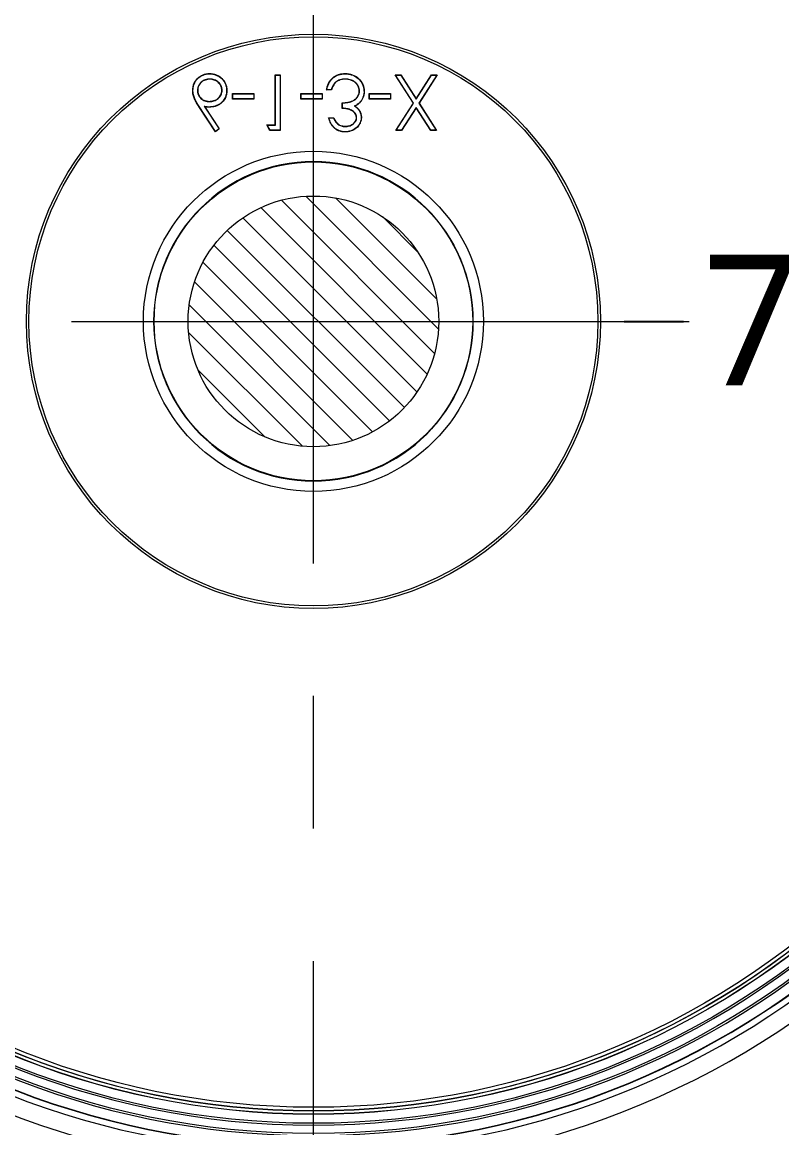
# Model space of a CAD drawing. Header units: millimetres. Extents: x 2234 to 3061, y 2092 to 2676.
# Drawn here: x 2524.7 to 2561.1, y 2276.9 to 2329.8 of the extents above; entities that cross this region are included whole.
import ezdxf

# ---------------------------------------------------------------- set-up
doc = ezdxf.new("R2010")
doc.units = ezdxf.units.MM
doc.linetypes.add('CENTER', pattern=[50.8, 31.75, -6.35, 6.35, -6.35])
for name, color, linetype, true_color in [('1', 7, 'Continuous', 0xffffff), ('20', 7, 'Continuous', 0xffffff), ('21', 7, 'Continuous', 0xffffff)]:
    doc.layers.add(name, color=color, linetype=linetype, true_color=true_color)
doc.layers.add('dim', color=82, linetype='Continuous', lineweight=9)
doc.layers.add('insert', color=85, linetype='Continuous', lineweight=20)
doc.styles.add('Capful-A', font='')
doc.styles.get('Capful-A').set_extended_font_data('Microsoft YaHei')
doc.dimstyles.new('Capful-A-2.5', dxfattribs={"dimscale": 2.5, "dimtxt": 2.5, "dimasz": 2.5, "dimexe": 1.5, "dimexo": 1, "dimgap": 1.5, "dimtad": 0, "dimdsep": 46, "dimtxsty": 'Capful-A', "dimcen": 0, "dimclrt": 2, "dimazin": 2, "dimtfac": 1, "dimtmove": 0, "dimatfit": 3, "dimfxl": 0, "dimtolj": 1, "dimtzin": 0, "dimarcsym": 0})

# ---------------------------------------------------------------- blocks, each defined once
blk = doc.blocks.new('insert_cir_12')
at = {"layer": 'insert'}
h = blk.add_hatch(dxfattribs=at)
h.set_pattern_fill('_ANSI31', color=123, scale=0.3, angle=90)
h.set_pattern_definition([(135, (-98, 77.5), (-0.673519, -0.673519), [])])
h.paths.add_polyline_path([(-6, 0, 1), (6, 0, 1)])
at = {"layer": 'insert', "color": 1, "linetype": 'CENTER', "ltscale": 0.24}
for p, q in [((0, -6.6), (0, 6.6)), ((-6.6, 0), (6.6, 0))]:
    blk.add_line(p, q, dxfattribs=at)
at = {"layer": 'insert'}
blk.add_circle((0, 0), 6, dxfattribs=at)
blk = doc.blocks.new('*D41')
at = {"layer": 'Defpoints', "color": 0, "transparency": 16777216}
for p in [(2636.695, 2393.007), (2552.32, 2315.507), (2556.411, 2315.507)]:
    blk.add_point(p, dxfattribs=at)
at = {"layer": 'dim', "color": 0, "lineweight": -2, "transparency": 16777216}
blk.add_line((2553.57, 2315.507), (2556.411, 2315.507), dxfattribs=at)
at = {"layer": 'dim', "color": 2, "transparency": 16777216, "insert": (2565.403, 2315.507), "char_height": 6.25, "attachment_point": 5, "style": 'Capful-A', "bg_fill": 3, "box_fill_scale": 1.1, "bg_fill_color": 256, "bg_fill_true_color": 13158600, "bg_fill_transparency": 0}
blk.add_mtext('\\A1;77.5', dxfattribs=at)
blk = doc.blocks.new('*D42')
at = {"layer": 'Defpoints', "color": 0, "transparency": 16777216}
for p in [(2636.695, 2393.007), (2538.695, 2333.249), (2538.695, 2329.132)]:
    blk.add_point(p, dxfattribs=at)
at = {"layer": 'dim', "color": 0, "lineweight": -2, "transparency": 16777216}
blk.add_line((2538.695, 2330.382), (2538.695, 2333.249), dxfattribs=at)
at = {"layer": 'dim', "color": 2, "transparency": 16777216, "insert": (2538.695, 2338.944), "char_height": 6.25, "attachment_point": 5, "rotation": 90, "style": 'Capful-A', "bg_fill": 3, "box_fill_scale": 1.1, "bg_fill_color": 256, "bg_fill_true_color": 13158600, "bg_fill_transparency": 0}
blk.add_mtext('\\A1;98', dxfattribs=at)

msp = doc.modelspace()

# ---------------------------------------------------------------- linework, layer by layer
at = {"layer": '1', "color": 1, "linetype": 'CENTER', "lineweight": 18}
for p, q in [((2538.695, 2253.124), (2538.695, 2377.891)), ((2476.312, 2315.507), (2601.079, 2315.507))]:
    msp.add_line(p, q, dxfattribs=at)
at = {"layer": '1', "color": 2, "linetype": 'Continuous', "lineweight": 18}
msp.add_circle((2538.695, 2315.507), 6, dxfattribs=at)
at = {"layer": '20', "color": 7, "linetype": 'Continuous', "lineweight": 18}
for start, end in [(10.77582, 103.29126), (206.70874, 299.22418)]:
    msp.add_arc((2538.695, 2315.507), 65, start, end, dxfattribs=at)
at = {"layer": '21', "color": 7, "linetype": 'Continuous', "lineweight": 18}
for p, q in [((2533.717, 2327.368), (2533.717, 2327.358)), ((2533.73, 2327.096), (2533.73, 2327.106)), ((2536.867, 2327.3), (2536.877, 2327.29)), ((2536.867, 2324.914), (2536.867, 2327.3)), ((2536.867, 2327.3), (2537.105, 2327.3)), ((2536.877, 2327.29), (2537.095, 2327.29)), ((2536.877, 2324.903), (2536.877, 2327.29)), ((2537.105, 2327.3), (2537.095, 2327.29)), ((2537.095, 2327.29), (2537.095, 2324.652)), ((2537.105, 2327.3), (2537.105, 2324.641)), ((2539.768, 2326.952), (2539.761, 2326.96)), ((2540.208, 2327.368), (2540.208, 2327.358)), ((2540.212, 2327.096), (2540.212, 2327.106)), ((2542.611, 2327.3), (2542.63, 2327.29)), ((2543.479, 2325.944), (2542.611, 2327.3)), ((2542.611, 2327.3), (2542.886, 2327.3)), ((2542.63, 2327.29), (2542.88, 2327.29)), ((2543.492, 2325.944), (2542.63, 2327.29)), ((2542.886, 2327.3), (2542.88, 2327.29)), ((2542.88, 2327.29), (2543.617, 2326.14)), ((2542.886, 2327.3), (2543.617, 2326.159)), ((2543.617, 2326.159), (2544.347, 2327.3)), ((2543.617, 2326.14), (2544.353, 2327.29)), ((2544.603, 2327.29), (2543.742, 2325.944)), ((2544.622, 2327.3), (2543.754, 2325.944)), ((2544.347, 2327.3), (2544.353, 2327.29)), ((2544.347, 2327.3), (2544.622, 2327.3)), ((2544.353, 2327.29), (2544.603, 2327.29)), ((2544.622, 2327.3), (2544.603, 2327.29)), ((2532.912, 2326.559), (2532.923, 2326.559)), ((2533.151, 2326.568), (2533.14, 2326.568)), ((2534.31, 2326.568), (2534.32, 2326.568)), ((2534.548, 2326.554), (2534.538, 2326.554)), ((2534.821, 2326.414), (2534.832, 2326.403)), ((2534.821, 2326.414), (2535.844, 2326.414)), ((2534.821, 2326.141), (2534.821, 2326.414)), ((2534.832, 2326.403), (2535.833, 2326.403)), ((2534.832, 2326.152), (2534.832, 2326.403)), ((2535.844, 2326.414), (2535.833, 2326.403)), ((2535.833, 2326.403), (2535.833, 2326.152)), ((2535.844, 2326.414), (2535.844, 2326.141)), ((2538.094, 2326.414), (2538.104, 2326.403)), ((2538.094, 2326.414), (2539.117, 2326.414)), ((2538.094, 2326.141), (2538.094, 2326.414)), ((2538.104, 2326.403), (2539.106, 2326.403)), ((2538.104, 2326.152), (2538.104, 2326.403)), ((2539.117, 2326.414), (2539.106, 2326.403)), ((2539.106, 2326.403), (2539.106, 2326.152)), ((2539.117, 2326.414), (2539.117, 2326.141)), ((2539.321, 2326.584), (2539.334, 2326.595)), ((2539.56, 2326.584), (2539.321, 2326.584)), ((2539.552, 2326.595), (2539.334, 2326.595)), ((2539.56, 2326.584), (2539.552, 2326.595)), ((2540.889, 2326.533), (2540.9, 2326.533)), ((2541.367, 2326.414), (2541.377, 2326.403)), ((2541.367, 2326.414), (2542.389, 2326.414)), ((2541.367, 2326.141), (2541.367, 2326.414)), ((2541.377, 2326.152), (2541.377, 2326.403)), ((2541.377, 2326.403), (2542.379, 2326.403)), ((2542.389, 2326.414), (2542.379, 2326.403)), ((2542.379, 2326.403), (2542.379, 2326.152)), ((2542.389, 2326.414), (2542.389, 2326.141)), ((2533.209, 2325.786), (2533.218, 2325.792)), ((2534.006, 2324.588), (2533.218, 2325.792)), ((2533.462, 2325.806), (2534.173, 2324.719)), ((2533.484, 2325.791), (2534.187, 2324.717)), ((2533.709, 2326.039), (2533.709, 2326.028)), ((2534.821, 2326.141), (2534.832, 2326.152)), ((2535.844, 2326.141), (2534.821, 2326.141)), ((2535.833, 2326.152), (2534.832, 2326.152)), ((2535.844, 2326.141), (2535.833, 2326.152)), ((2538.094, 2326.141), (2538.104, 2326.152)), ((2539.117, 2326.141), (2538.094, 2326.141)), ((2539.106, 2326.152), (2538.104, 2326.152)), ((2539.117, 2326.141), (2539.106, 2326.152)), ((2540.071, 2325.971), (2540.082, 2325.961)), ((2540.071, 2325.698), (2540.071, 2325.971)), ((2540.082, 2325.708), (2540.082, 2325.961)), ((2540.681, 2325.811), (2540.66, 2325.812)), ((2541.367, 2326.141), (2541.377, 2326.152)), ((2542.389, 2326.141), (2541.367, 2326.141)), ((2542.379, 2326.152), (2541.377, 2326.152)), ((2542.389, 2326.141), (2542.379, 2326.152)), ((2542.645, 2324.641), (2543.479, 2325.944)), ((2542.664, 2324.652), (2543.492, 2325.944)), ((2543.479, 2325.944), (2543.492, 2325.944)), ((2543.617, 2326.159), (2543.617, 2326.14)), ((2543.742, 2325.944), (2544.569, 2324.652)), ((2543.754, 2325.944), (2543.742, 2325.944)), ((2543.754, 2325.944), (2544.588, 2324.641)), ((2534.003, 2324.573), (2533.209, 2325.786)), ((2540.071, 2325.698), (2540.082, 2325.708)), ((2540.753, 2325.263), (2540.763, 2325.263)), ((2540.992, 2325.264), (2540.981, 2325.264)), ((2543.617, 2325.748), (2542.915, 2324.652)), ((2543.617, 2325.729), (2542.92, 2324.641)), ((2544.318, 2324.652), (2543.617, 2325.748)), ((2543.617, 2325.729), (2543.617, 2325.748)), ((2544.313, 2324.641), (2543.617, 2325.729)), ((2536.458, 2324.914), (2536.476, 2324.903)), ((2536.458, 2324.914), (2536.867, 2324.914)), ((2536.614, 2324.641), (2536.458, 2324.914)), ((2536.476, 2324.903), (2536.877, 2324.903)), ((2536.62, 2324.652), (2536.476, 2324.903)), ((2536.867, 2324.914), (2536.877, 2324.903)), ((2539.423, 2325.255), (2539.437, 2325.244)), ((2539.423, 2325.255), (2539.662, 2325.255)), ((2539.437, 2325.244), (2539.655, 2325.244)), ((2539.662, 2325.255), (2539.655, 2325.244)), ((2540.218, 2324.846), (2540.218, 2324.835)), ((2534.187, 2324.717), (2534.003, 2324.573)), ((2534.003, 2324.573), (2534.006, 2324.588)), ((2534.173, 2324.719), (2534.006, 2324.588)), ((2534.187, 2324.717), (2534.173, 2324.719)), ((2536.614, 2324.641), (2536.62, 2324.652)), ((2537.105, 2324.641), (2536.614, 2324.641)), ((2537.095, 2324.652), (2536.62, 2324.652)), ((2537.105, 2324.641), (2537.095, 2324.652)), ((2540.215, 2324.573), (2540.215, 2324.583)), ((2542.645, 2324.641), (2542.664, 2324.652)), ((2542.92, 2324.641), (2542.645, 2324.641)), ((2542.915, 2324.652), (2542.664, 2324.652)), ((2542.92, 2324.641), (2542.915, 2324.652)), ((2544.313, 2324.641), (2544.318, 2324.652)), ((2544.588, 2324.641), (2544.313, 2324.641)), ((2544.569, 2324.652), (2544.318, 2324.652)), ((2544.588, 2324.641), (2544.569, 2324.652))]:
    msp.add_line(p, q, dxfattribs=at)
for radius in [57.383, 57.383, 38.88, 38.389, 37.96, 37.955, 37.954, 37.795, 37.623, 13.746, 13.746, 13.625, 8.142, 7.64, 7.629]:
    msp.add_circle((2538.695, 2315.507), radius, dxfattribs=at)
for radius, start, end in [(65, 10.77582, 103.29126), (57.886, 11.31161, 109.24985), (40.63, 92.4619, 177.5381), (40.63, 2.4619, 87.5381), (39.784, 92.4619, 177.5381), (39.772, 92.4619, 177.5381), (39.478, 91.8478, 178.1522), (39.461, 91.8478, 178.1522), (39.478, 1.8478, 88.1522), (39.461, 1.8478, 88.1522), (39.772, 2.4619, 87.5381), (38.976, 91.8478, 178.1522), (38.976, 1.8478, 88.1522), (38.476, 0.0056, 0), (37.789, 180, 179.9944), (7.649, 0, 359.9944), (39.478, 181.8478, 268.1522), (39.461, 181.8478, 268.1522), (38.976, 181.8478, 268.1522), (38.976, 271.8478, 358.1522), (39.461, 271.8478, 358.1522), (39.478, 271.8478, 358.1522), (40.63, 182.4619, 267.5381), (39.772, 182.4619, 267.5381), (39.772, 272.4619, 357.5381), (40.63, 272.4619, 357.5381), (57.886, 200.75015, 298.68839), (65, 206.70874, 299.22418)]:
    msp.add_arc((2538.695, 2315.507), radius, start, end, dxfattribs=at)
for centre, major_axis, ratio, start_param, end_param in [((2533.774, 2327.426), (-0.161, -1.642), 0.998625, 6.190901, 6.372372), ((2533.705, 2326.724), (-1.462, 1.206), 0.465294, 1.781398, 1.795776), ((2533.773, 2327.416), (-0.161, -1.642), 0.998625, 6.204989, 6.372999)]:
    msp.add_ellipse(centre, major_axis=major_axis, ratio=ratio, start_param=start_param, end_param=end_param, dxfattribs=at)
for points, knots in [([(2532.912, 2326.559), (2532.914, 2326.612), (2532.917, 2326.665), (2532.937, 2326.769), (2532.952, 2326.82), (2533.012, 2326.967), (2533.069, 2327.059), (2533.218, 2327.21), (2533.309, 2327.269), (2533.456, 2327.329), (2533.507, 2327.344), (2533.611, 2327.364), (2533.664, 2327.367), (2533.717, 2327.368)], [0, 0, 0, 0, 0.125, 0.125, 0.25, 0.25, 0.5, 0.5, 0.75, 0.75, 0.875, 0.875, 1, 1, 1, 1]), ([(2532.923, 2326.559), (2532.925, 2326.611), (2532.927, 2326.664), (2532.947, 2326.766), (2532.962, 2326.816), (2533.021, 2326.962), (2533.077, 2327.053), (2533.224, 2327.202), (2533.314, 2327.26), (2533.459, 2327.319), (2533.51, 2327.334), (2533.613, 2327.353), (2533.664, 2327.356), (2533.717, 2327.358)], [0, 0, 0, 0, 0.124774, 0.124774, 0.249847, 0.249847, 0.499992, 0.499992, 0.750137, 0.750137, 0.87521, 0.87521, 1, 1, 1, 1]), ([(2533.73, 2327.106), (2533.73, 2327.106), (2533.73, 2327.106), (2533.694, 2327.105), (2533.657, 2327.103), (2533.584, 2327.092), (2533.548, 2327.082), (2533.444, 2327.045), (2533.379, 2327.006), (2533.268, 2326.909), (2533.219, 2326.851), (2533.172, 2326.75), (2533.16, 2326.715), (2533.144, 2326.642), (2533.141, 2326.605), (2533.14, 2326.568), (2533.14, 2326.568), (2533.14, 2326.568)], [0, 0, 0, 0, 0.000358, 0.000358, 0.125269, 0.125269, 0.25018, 0.25018, 0.500002, 0.500002, 0.749824, 0.749824, 0.874735, 0.874735, 0.999646, 0.999646, 1, 1, 1, 1]), ([(2533.73, 2327.096), (2533.694, 2327.094), (2533.658, 2327.093), (2533.586, 2327.081), (2533.551, 2327.072), (2533.448, 2327.035), (2533.385, 2326.997), (2533.275, 2326.902), (2533.228, 2326.845), (2533.182, 2326.746), (2533.17, 2326.712), (2533.154, 2326.641), (2533.152, 2326.604), (2533.151, 2326.568)], [0, 0, 0, 0, 0.125, 0.125, 0.25, 0.25, 0.5, 0.5, 0.75, 0.75, 0.875, 0.875, 1, 1, 1, 1]), ([(2533.717, 2327.368), (2533.772, 2327.366), (2533.826, 2327.364), (2533.932, 2327.344), (2533.984, 2327.329), (2534.135, 2327.269), (2534.229, 2327.212), (2534.386, 2327.062), (2534.448, 2326.971), (2534.509, 2326.821), (2534.524, 2326.768), (2534.544, 2326.662), (2534.547, 2326.608), (2534.548, 2326.554)], [0, 0, 0, 0, 0.125, 0.125, 0.25, 0.25, 0.5, 0.5, 0.75, 0.75, 0.875, 0.875, 1, 1, 1, 1]), ([(2533.717, 2327.358), (2533.772, 2327.356), (2533.825, 2327.353), (2533.929, 2327.334), (2533.981, 2327.319), (2534.13, 2327.26), (2534.223, 2327.203), (2534.378, 2327.056), (2534.439, 2326.966), (2534.499, 2326.817), (2534.514, 2326.766), (2534.534, 2326.661), (2534.536, 2326.608), (2534.538, 2326.554)], [0, 0, 0, 0, 0.124786, 0.124786, 0.24985, 0.24985, 0.499976, 0.499976, 0.750102, 0.750102, 0.875165, 0.875165, 1, 1, 1, 1]), ([(2534.32, 2326.568), (2534.32, 2326.568), (2534.32, 2326.568), (2534.319, 2326.605), (2534.317, 2326.642), (2534.301, 2326.715), (2534.289, 2326.75), (2534.241, 2326.85), (2534.193, 2326.909), (2534.109, 2326.982), (2534.08, 2327.004), (2534.016, 2327.042), (2533.982, 2327.057), (2533.913, 2327.082), (2533.877, 2327.092), (2533.804, 2327.103), (2533.767, 2327.105), (2533.73, 2327.106), (2533.73, 2327.106), (2533.73, 2327.106)], [0, 0, 0, 0, 0.000299, 0.000299, 0.125217, 0.125217, 0.250135, 0.250135, 0.49997, 0.49997, 0.624888, 0.624888, 0.749806, 0.749806, 0.874724, 0.874724, 0.999641, 0.999641, 1, 1, 1, 1]), ([(2534.31, 2326.568), (2534.309, 2326.604), (2534.306, 2326.641), (2534.291, 2326.712), (2534.279, 2326.746), (2534.232, 2326.844), (2534.185, 2326.902), (2534.103, 2326.973), (2534.074, 2326.995), (2534.011, 2327.033), (2533.978, 2327.048), (2533.91, 2327.072), (2533.875, 2327.081), (2533.803, 2327.093), (2533.767, 2327.094), (2533.73, 2327.096)], [0, 0, 0, 0, 0.125, 0.125, 0.25, 0.25, 0.5, 0.5, 0.625, 0.625, 0.75, 0.75, 0.875, 0.875, 1, 1, 1, 1]), ([(2539.321, 2326.584), (2539.332, 2326.637), (2539.343, 2326.69), (2539.376, 2326.794), (2539.395, 2326.845), (2539.466, 2326.991), (2539.529, 2327.082), (2539.69, 2327.227), (2539.785, 2327.283), (2539.939, 2327.336), (2539.992, 2327.349), (2540.099, 2327.365), (2540.154, 2327.367), (2540.208, 2327.368)], [0, 0, 0, 0, 0.125, 0.125, 0.25, 0.25, 0.5, 0.5, 0.75, 0.75, 0.875, 0.875, 1, 1, 1, 1]), ([(2539.334, 2326.595), (2539.344, 2326.644), (2539.355, 2326.692), (2539.386, 2326.79), (2539.404, 2326.841), (2539.475, 2326.986), (2539.537, 2327.075), (2539.696, 2327.218), (2539.79, 2327.274), (2539.942, 2327.325), (2539.994, 2327.338), (2540.1, 2327.354), (2540.154, 2327.356), (2540.208, 2327.358)], [0, 0, 0, 0, 0.116307, 0.116307, 0.24258, 0.24258, 0.495124, 0.495124, 0.747668, 0.747668, 0.873941, 0.873941, 1, 1, 1, 1]), ([(2539.761, 2326.96), (2539.761, 2326.96), (2539.761, 2326.96), (2539.748, 2326.948), (2539.734, 2326.936), (2539.709, 2326.909), (2539.697, 2326.895), (2539.664, 2326.852), (2539.645, 2326.82), (2539.611, 2326.756), (2539.596, 2326.723), (2539.572, 2326.658), (2539.562, 2326.626), (2539.552, 2326.595)], [0, 0, 0, 0, 0.000791, 0.000791, 0.128011, 0.128011, 0.25523, 0.25523, 0.50967, 0.50967, 0.764109, 0.764109, 1, 1, 1, 1]), ([(2539.768, 2326.952), (2539.755, 2326.94), (2539.741, 2326.928), (2539.717, 2326.902), (2539.705, 2326.888), (2539.673, 2326.846), (2539.654, 2326.815), (2539.621, 2326.752), (2539.606, 2326.719), (2539.581, 2326.652), (2539.57, 2326.618), (2539.56, 2326.584)], [0, 0, 0, 0, 0.125, 0.125, 0.25, 0.25, 0.5, 0.5, 0.75, 0.75, 1, 1, 1, 1]), ([(2540.212, 2327.106), (2540.212, 2327.106), (2540.212, 2327.106), (2540.172, 2327.105), (2540.132, 2327.104), (2540.052, 2327.093), (2540.012, 2327.085), (2539.936, 2327.061), (2539.898, 2327.046), (2539.826, 2327.008), (2539.793, 2326.984), (2539.761, 2326.96), (2539.761, 2326.96), (2539.761, 2326.96)], [0, 0, 0, 0, 0.000374, 0.000374, 0.250107, 0.250107, 0.49984, 0.49984, 0.749573, 0.749573, 0.999306, 0.999306, 1, 1, 1, 1]), ([(2540.212, 2327.096), (2540.173, 2327.095), (2540.133, 2327.093), (2540.054, 2327.082), (2540.015, 2327.074), (2539.939, 2327.051), (2539.902, 2327.036), (2539.832, 2326.999), (2539.799, 2326.976), (2539.768, 2326.952)], [0, 0, 0, 0, 0.25, 0.25, 0.5, 0.5, 0.75, 0.75, 1, 1, 1, 1]), ([(2540.208, 2327.368), (2540.266, 2327.367), (2540.325, 2327.364), (2540.44, 2327.345), (2540.497, 2327.331), (2540.662, 2327.273), (2540.765, 2327.212), (2540.937, 2327.054), (2541.006, 2326.956), (2541.078, 2326.797), (2541.097, 2326.741), (2541.12, 2326.635), (2541.125, 2326.585), (2541.127, 2326.535)], [0, 0, 0, 0, 0.127293, 0.127293, 0.254585, 0.254585, 0.50917, 0.50917, 0.763755, 0.763755, 0.891048, 0.891048, 1, 1, 1, 1]), ([(2540.208, 2327.358), (2540.266, 2327.356), (2540.324, 2327.354), (2540.438, 2327.335), (2540.494, 2327.321), (2540.657, 2327.263), (2540.759, 2327.203), (2540.929, 2327.047), (2540.997, 2326.951), (2541.068, 2326.793), (2541.086, 2326.738), (2541.109, 2326.637), (2541.113, 2326.591), (2541.116, 2326.545)], [0, 0, 0, 0, 0.128057, 0.128057, 0.256314, 0.256314, 0.512829, 0.512829, 0.769344, 0.769344, 0.897601, 0.897601, 1, 1, 1, 1]), ([(2540.9, 2326.533), (2540.9, 2326.533), (2540.9, 2326.533), (2540.899, 2326.554), (2540.899, 2326.575), (2540.894, 2326.616), (2540.89, 2326.637), (2540.875, 2326.697), (2540.86, 2326.737), (2540.801, 2326.847), (2540.744, 2326.91), (2540.613, 2327.013), (2540.537, 2327.051), (2540.418, 2327.086), (2540.377, 2327.093), (2540.295, 2327.104), (2540.253, 2327.105), (2540.212, 2327.106), (2540.212, 2327.106), (2540.212, 2327.106)], [0, 0, 0, 0, 0.000369, 0.000369, 0.062834, 0.062834, 0.1253, 0.1253, 0.250231, 0.250231, 0.500093, 0.500093, 0.749956, 0.749956, 0.874887, 0.874887, 0.999818, 0.999818, 1, 1, 1, 1]), ([(2540.889, 2326.533), (2540.889, 2326.553), (2540.888, 2326.574), (2540.884, 2326.614), (2540.88, 2326.635), (2540.865, 2326.694), (2540.85, 2326.733), (2540.792, 2326.841), (2540.736, 2326.903), (2540.608, 2327.004), (2540.533, 2327.041), (2540.415, 2327.076), (2540.375, 2327.083), (2540.294, 2327.093), (2540.253, 2327.095), (2540.212, 2327.096)], [0, 0, 0, 0, 0.0625, 0.0625, 0.125, 0.125, 0.25, 0.25, 0.5, 0.5, 0.75, 0.75, 0.875, 0.875, 1, 1, 1, 1]), ([(2533.209, 2325.786), (2533.171, 2325.845), (2533.133, 2325.904), (2533.081, 2325.995), (2533.064, 2326.026), (2533.033, 2326.088), (2533.017, 2326.119), (2532.976, 2326.216), (2532.953, 2326.282), (2532.929, 2326.385), (2532.923, 2326.419), (2532.915, 2326.489), (2532.913, 2326.524), (2532.912, 2326.559)], [0, 0, 0, 0, 0.25, 0.25, 0.375, 0.375, 0.5, 0.5, 0.75, 0.75, 0.875, 0.875, 1, 1, 1, 1]), ([(2533.218, 2325.792), (2533.18, 2325.851), (2533.143, 2325.909), (2533.09, 2326), (2533.074, 2326.03), (2533.042, 2326.093), (2533.027, 2326.124), (2532.986, 2326.22), (2532.963, 2326.285), (2532.94, 2326.387), (2532.933, 2326.421), (2532.925, 2326.489), (2532.924, 2326.524), (2532.923, 2326.559)], [0, 0, 0, 0, 0.250113, 0.250113, 0.37517, 0.37517, 0.500226, 0.500226, 0.750339, 0.750339, 0.875396, 0.875396, 1, 1, 1, 1]), ([(2533.14, 2326.568), (2533.14, 2326.568), (2533.14, 2326.568), (2533.141, 2326.532), (2533.143, 2326.495), (2533.157, 2326.423), (2533.168, 2326.388), (2533.211, 2326.287), (2533.255, 2326.226), (2533.362, 2326.126), (2533.425, 2326.086), (2533.529, 2326.05), (2533.564, 2326.042), (2533.637, 2326.031), (2533.673, 2326.029), (2533.709, 2326.028), (2533.709, 2326.028), (2533.709, 2326.028)], [0, 0, 0, 0, 0.000359, 0.000359, 0.12527, 0.12527, 0.25018, 0.25018, 0.500001, 0.500001, 0.749822, 0.749822, 0.874732, 0.874732, 0.999643, 0.999643, 1, 1, 1, 1]), ([(2533.151, 2326.568), (2533.152, 2326.532), (2533.154, 2326.496), (2533.167, 2326.426), (2533.178, 2326.391), (2533.22, 2326.292), (2533.263, 2326.233), (2533.368, 2326.135), (2533.43, 2326.095), (2533.532, 2326.061), (2533.567, 2326.052), (2533.638, 2326.041), (2533.674, 2326.04), (2533.709, 2326.039)], [0, 0, 0, 0, 0.125, 0.125, 0.25, 0.25, 0.5, 0.5, 0.75, 0.75, 0.875, 0.875, 1, 1, 1, 1]), ([(2533.709, 2326.028), (2533.71, 2326.028), (2533.71, 2326.028), (2533.747, 2326.029), (2533.785, 2326.031), (2533.859, 2326.042), (2533.896, 2326.051), (2534.003, 2326.087), (2534.07, 2326.126), (2534.186, 2326.222), (2534.236, 2326.281), (2534.287, 2326.382), (2534.3, 2326.419), (2534.312, 2326.474), (2534.315, 2326.493), (2534.319, 2326.531), (2534.32, 2326.549), (2534.32, 2326.568), (2534.32, 2326.568), (2534.32, 2326.568)], [0, 0, 0, 0, 0.000346, 0.000346, 0.125266, 0.125266, 0.250186, 0.250186, 0.500026, 0.500026, 0.749867, 0.749867, 0.874787, 0.874787, 0.937247, 0.937247, 0.999707, 0.999707, 1, 1, 1, 1]), ([(2533.709, 2326.039), (2533.747, 2326.04), (2533.784, 2326.041), (2533.857, 2326.052), (2533.893, 2326.061), (2533.999, 2326.096), (2534.064, 2326.135), (2534.178, 2326.229), (2534.227, 2326.287), (2534.278, 2326.386), (2534.29, 2326.422), (2534.302, 2326.476), (2534.305, 2326.494), (2534.309, 2326.531), (2534.309, 2326.55), (2534.31, 2326.568)], [0, 0, 0, 0, 0.125, 0.125, 0.25, 0.25, 0.5, 0.5, 0.75, 0.75, 0.875, 0.875, 0.9375, 0.9375, 1, 1, 1, 1]), ([(2534.538, 2326.554), (2534.536, 2326.502), (2534.534, 2326.451), (2534.515, 2326.351), (2534.501, 2326.301), (2534.444, 2326.159), (2534.385, 2326.074), (2534.276, 2325.966), (2534.236, 2325.933), (2534.152, 2325.875), (2534.106, 2325.852), (2534.012, 2325.813), (2533.963, 2325.799), (2533.862, 2325.781), (2533.811, 2325.778), (2533.76, 2325.777)], [0, 0, 0, 0, 0.124819, 0.124819, 0.249877, 0.249877, 0.499992, 0.499992, 0.62505, 0.62505, 0.750108, 0.750108, 0.875166, 0.875166, 1, 1, 1, 1]), ([(2534.548, 2326.554), (2534.547, 2326.502), (2534.544, 2326.45), (2534.526, 2326.348), (2534.511, 2326.298), (2534.454, 2326.154), (2534.393, 2326.067), (2534.283, 2325.958), (2534.243, 2325.924), (2534.157, 2325.866), (2534.111, 2325.842), (2534.015, 2325.803), (2533.965, 2325.789), (2533.863, 2325.77), (2533.811, 2325.767), (2533.76, 2325.766)], [0, 0, 0, 0, 0.125, 0.125, 0.25, 0.25, 0.5, 0.5, 0.625, 0.625, 0.75, 0.75, 0.875, 0.875, 1, 1, 1, 1]), ([(2540.071, 2325.971), (2540.163, 2325.976), (2540.256, 2325.983), (2540.393, 2326.006), (2540.438, 2326.015), (2540.527, 2326.042), (2540.57, 2326.06), (2540.65, 2326.105), (2540.688, 2326.132), (2540.756, 2326.196), (2540.785, 2326.232), (2540.836, 2326.31), (2540.856, 2326.352), (2540.876, 2326.418), (2540.881, 2326.441), (2540.887, 2326.487), (2540.888, 2326.51), (2540.889, 2326.533)], [0, 0, 0, 0, 0.25, 0.25, 0.375, 0.375, 0.5, 0.5, 0.625, 0.625, 0.75, 0.75, 0.875, 0.875, 0.9375, 0.9375, 1, 1, 1, 1]), ([(2540.082, 2325.961), (2540.171, 2325.966), (2540.26, 2325.973), (2540.395, 2325.996), (2540.44, 2326.005), (2540.53, 2326.032), (2540.574, 2326.05), (2540.656, 2326.096), (2540.695, 2326.124), (2540.763, 2326.189), (2540.794, 2326.225), (2540.845, 2326.305), (2540.865, 2326.348), (2540.886, 2326.416), (2540.891, 2326.439), (2540.898, 2326.486), (2540.899, 2326.509), (2540.9, 2326.533), (2540.9, 2326.533), (2540.9, 2326.533)], [0, 0, 0, 0, 0.243136, 0.243136, 0.369226, 0.369226, 0.495315, 0.495315, 0.621404, 0.621404, 0.747494, 0.747494, 0.873583, 0.873583, 0.936628, 0.936628, 0.999672, 0.999672, 1, 1, 1, 1]), ([(2541.116, 2326.545), (2541.118, 2326.498), (2541.117, 2326.452), (2541.108, 2326.383), (2541.104, 2326.36), (2541.096, 2326.326), (2541.093, 2326.315), (2541.087, 2326.293), (2541.084, 2326.281), (2541.065, 2326.226), (2541.047, 2326.184), (2541.014, 2326.123), (2541.002, 2326.103), (2540.976, 2326.064), (2540.962, 2326.045), (2540.947, 2326.027)], [0, 0, 0, 0, 0.25, 0.25, 0.375, 0.375, 0.4375, 0.4375, 0.5, 0.5, 0.75, 0.75, 0.875, 0.875, 1, 1, 1, 1]), ([(2541.127, 2326.535), (2541.129, 2326.489), (2541.127, 2326.444), (2541.118, 2326.376), (2541.114, 2326.353), (2541.106, 2326.32), (2541.103, 2326.309), (2541.097, 2326.287), (2541.094, 2326.276), (2541.076, 2326.221), (2541.057, 2326.179), (2541.025, 2326.119), (2541.013, 2326.1), (2540.987, 2326.061), (2540.973, 2326.043), (2540.959, 2326.025)], [0, 0, 0, 0, 0.25, 0.25, 0.375, 0.375, 0.4375, 0.4375, 0.5, 0.5, 0.75, 0.75, 0.875, 0.875, 1, 1, 1, 1]), ([(2541.127, 2326.535), (2541.125, 2326.536), (2541.123, 2326.537), (2541.12, 2326.539), (2541.118, 2326.543), (2541.116, 2326.545)], [0, 0, 0, 0, 0.499659, 0.499659, 1, 1, 1, 1]), ([(2540.947, 2326.027), (2540.932, 2326.009), (2540.917, 2325.991), (2540.88, 2325.953), (2540.857, 2325.932), (2540.809, 2325.895), (2540.784, 2325.877), (2540.732, 2325.847), (2540.704, 2325.834), (2540.671, 2325.818), (2540.666, 2325.815), (2540.66, 2325.812)], [0, 0, 0, 0, 0.192488, 0.192488, 0.445194, 0.445194, 0.697899, 0.697899, 0.950605, 0.950605, 1, 1, 1, 1]), ([(2540.66, 2325.812), (2540.665, 2325.809), (2540.67, 2325.805), (2540.72, 2325.771), (2540.764, 2325.739), (2540.84, 2325.663), (2540.874, 2325.62), (2540.929, 2325.527), (2540.949, 2325.476), (2540.969, 2325.398), (2540.974, 2325.371), (2540.979, 2325.318), (2540.98, 2325.291), (2540.981, 2325.264)], [0, 0, 0, 0, 0.026815, 0.026815, 0.270257, 0.270257, 0.513699, 0.513699, 0.75714, 0.75714, 0.878861, 0.878861, 1, 1, 1, 1]), ([(2540.959, 2326.025), (2540.943, 2326.005), (2540.926, 2325.986), (2540.888, 2325.945), (2540.864, 2325.924), (2540.816, 2325.886), (2540.79, 2325.869), (2540.737, 2325.838), (2540.709, 2325.824), (2540.681, 2325.811)], [0, 0, 0, 0, 0.215344, 0.215344, 0.476896, 0.476896, 0.738448, 0.738448, 1, 1, 1, 1]), ([(2540.681, 2325.811), (2540.726, 2325.78), (2540.771, 2325.747), (2540.848, 2325.67), (2540.883, 2325.626), (2540.938, 2325.531), (2540.959, 2325.48), (2540.979, 2325.4), (2540.984, 2325.373), (2540.99, 2325.319), (2540.991, 2325.291), (2540.992, 2325.264)], [0, 0, 0, 0, 0.25, 0.25, 0.5, 0.5, 0.75, 0.75, 0.875, 0.875, 1, 1, 1, 1]), ([(2540.959, 2326.025), (2540.958, 2326.025), (2540.957, 2326.025), (2540.955, 2326.026), (2540.954, 2326.026), (2540.952, 2326.026), (2540.951, 2326.027), (2540.949, 2326.027), (2540.948, 2326.027), (2540.947, 2326.027), (2540.947, 2326.027), (2540.947, 2326.027)], [0, 0, 0, 0, 0.186779, 0.186779, 0.501647, 0.501647, 0.816524, 0.816524, 0.973967, 0.973967, 1, 1, 1, 1]), ([(2540.753, 2325.263), (2540.752, 2325.281), (2540.751, 2325.3), (2540.745, 2325.337), (2540.741, 2325.355), (2540.722, 2325.408), (2540.704, 2325.441), (2540.636, 2325.53), (2540.573, 2325.574), (2540.438, 2325.638), (2540.367, 2325.662), (2540.257, 2325.683), (2540.22, 2325.689), (2540.146, 2325.696), (2540.108, 2325.697), (2540.071, 2325.698)], [0, 0, 0, 0, 0.0625, 0.0625, 0.125, 0.125, 0.25, 0.25, 0.5, 0.5, 0.75, 0.75, 0.875, 0.875, 1, 1, 1, 1]), ([(2540.763, 2325.263), (2540.763, 2325.263), (2540.763, 2325.263), (2540.762, 2325.282), (2540.762, 2325.301), (2540.756, 2325.339), (2540.751, 2325.358), (2540.732, 2325.413), (2540.713, 2325.446), (2540.643, 2325.538), (2540.578, 2325.583), (2540.442, 2325.648), (2540.369, 2325.672), (2540.259, 2325.694), (2540.221, 2325.7), (2540.15, 2325.707), (2540.116, 2325.708), (2540.082, 2325.708)], [0, 0, 0, 0, 0.000436, 0.000436, 0.063639, 0.063639, 0.126843, 0.126843, 0.25325, 0.25325, 0.506065, 0.506065, 0.758879, 0.758879, 0.885286, 0.885286, 1, 1, 1, 1]), ([(2540.981, 2325.264), (2540.979, 2325.216), (2540.976, 2325.169), (2540.953, 2325.077), (2540.936, 2325.033), (2540.874, 2324.905), (2540.814, 2324.829), (2540.669, 2324.708), (2540.584, 2324.662), (2540.45, 2324.615), (2540.403, 2324.602), (2540.31, 2324.587), (2540.263, 2324.585), (2540.215, 2324.583)], [0, 0, 0, 0, 0.12473, 0.12473, 0.249801, 0.249801, 0.499941, 0.499941, 0.750082, 0.750082, 0.875152, 0.875152, 1, 1, 1, 1]), ([(2540.992, 2325.264), (2540.989, 2325.216), (2540.986, 2325.168), (2540.963, 2325.074), (2540.946, 2325.029), (2540.882, 2324.899), (2540.822, 2324.822), (2540.675, 2324.699), (2540.589, 2324.652), (2540.453, 2324.604), (2540.406, 2324.592), (2540.311, 2324.576), (2540.263, 2324.574), (2540.215, 2324.573)], [0, 0, 0, 0, 0.125, 0.125, 0.25, 0.25, 0.5, 0.5, 0.75, 0.75, 0.875, 0.875, 1, 1, 1, 1]), ([(2540.218, 2324.835), (2540.218, 2324.835), (2540.218, 2324.835), (2540.25, 2324.836), (2540.282, 2324.837), (2540.345, 2324.845), (2540.376, 2324.851), (2540.469, 2324.875), (2540.528, 2324.902), (2540.632, 2324.978), (2540.679, 2325.023), (2540.729, 2325.106), (2540.742, 2325.136), (2540.755, 2325.182), (2540.758, 2325.198), (2540.763, 2325.23), (2540.763, 2325.247), (2540.763, 2325.262), (2540.763, 2325.263), (2540.763, 2325.263)], [0, 0, 0, 0, 0.000407, 0.000407, 0.125291, 0.125291, 0.250176, 0.250176, 0.499946, 0.499946, 0.749716, 0.749716, 0.874601, 0.874601, 0.937043, 0.937043, 0.999485, 0.999485, 1, 1, 1, 1]), ([(2540.218, 2324.846), (2540.249, 2324.846), (2540.281, 2324.847), (2540.343, 2324.855), (2540.374, 2324.861), (2540.465, 2324.885), (2540.523, 2324.912), (2540.625, 2324.985), (2540.671, 2325.03), (2540.72, 2325.11), (2540.732, 2325.139), (2540.745, 2325.185), (2540.748, 2325.2), (2540.752, 2325.231), (2540.753, 2325.247), (2540.753, 2325.263)], [0, 0, 0, 0, 0.125, 0.125, 0.25, 0.25, 0.5, 0.5, 0.75, 0.75, 0.875, 0.875, 0.9375, 0.9375, 1, 1, 1, 1]), ([(2540.215, 2324.573), (2540.167, 2324.574), (2540.12, 2324.576), (2540.049, 2324.588), (2540.026, 2324.593), (2539.979, 2324.605), (2539.957, 2324.612), (2539.89, 2324.637), (2539.847, 2324.657), (2539.797, 2324.688), (2539.787, 2324.694), (2539.767, 2324.708), (2539.757, 2324.715), (2539.728, 2324.736), (2539.71, 2324.751), (2539.657, 2324.798), (2539.624, 2324.833), (2539.588, 2324.88), (2539.581, 2324.89), (2539.567, 2324.909), (2539.561, 2324.919), (2539.542, 2324.949), (2539.53, 2324.969), (2539.497, 2325.032), (2539.479, 2325.075), (2539.447, 2325.163), (2539.435, 2325.208), (2539.423, 2325.255)], [0, 0, 0, 0, 0.125, 0.125, 0.1875, 0.1875, 0.25, 0.25, 0.375, 0.375, 0.40625, 0.40625, 0.4375, 0.4375, 0.5, 0.5, 0.625, 0.625, 0.65625, 0.65625, 0.6875, 0.6875, 0.75, 0.75, 0.875, 0.875, 1, 1, 1, 1]), ([(2540.215, 2324.583), (2540.168, 2324.584), (2540.121, 2324.587), (2540.029, 2324.602), (2539.983, 2324.614), (2539.852, 2324.662), (2539.771, 2324.711), (2539.63, 2324.835), (2539.573, 2324.911), (2539.507, 2325.034), (2539.489, 2325.078), (2539.458, 2325.162), (2539.447, 2325.202), (2539.437, 2325.244)], [0, 0, 0, 0, 0.126289, 0.126289, 0.252807, 0.252807, 0.505842, 0.505842, 0.758878, 0.758878, 0.885396, 0.885396, 1, 1, 1, 1]), ([(2539.655, 2325.244), (2539.679, 2325.19), (2539.706, 2325.135), (2539.757, 2325.06), (2539.775, 2325.034), (2539.818, 2324.987), (2539.84, 2324.966), (2539.915, 2324.907), (2539.972, 2324.879), (2540.063, 2324.852), (2540.093, 2324.845), (2540.156, 2324.837), (2540.187, 2324.836), (2540.218, 2324.835), (2540.218, 2324.835), (2540.218, 2324.835)], [0, 0, 0, 0, 0.242875, 0.242875, 0.368993, 0.368993, 0.495111, 0.495111, 0.747347, 0.747347, 0.873465, 0.873465, 0.999583, 0.999583, 1, 1, 1, 1]), ([(2539.662, 2325.255), (2539.687, 2325.198), (2539.714, 2325.142), (2539.766, 2325.066), (2539.784, 2325.041), (2539.825, 2324.995), (2539.847, 2324.974), (2539.92, 2324.917), (2539.976, 2324.889), (2540.065, 2324.862), (2540.095, 2324.856), (2540.156, 2324.848), (2540.187, 2324.847), (2540.218, 2324.846)], [0, 0, 0, 0, 0.25, 0.25, 0.375, 0.375, 0.5, 0.5, 0.75, 0.75, 0.875, 0.875, 1, 1, 1, 1])]:
    msp.add_open_spline(points, degree=3, knots=knots, dxfattribs=at)
msp.add_open_spline([(2533.76, 2325.766), (2533.76, 2325.77), (2533.76, 2325.773), (2533.76, 2325.777)], degree=3, dxfattribs=at)

# ---------------------------------------------------------------- block references
at = {"layer": 'insert'}
msp.add_blockref('insert_cir_12', (2538.695, 2315.507), dxfattribs=at)

# ---------------------------------------------------------------- next in the draw order: dimensions: what is measured, and where the dimension line sits
at = {"layer": 'dim'}
dim = msp.add_ordinate_dim(feature_location=(2552.32, 2315.507), offset=(4.09, 0), dtype=0, origin=(2636.695, 2393.007), dimstyle='Capful-A-2.5', override={"dimasz": 2, "dimexe": 0.49975, "dimexo": 0.49975, "dimgap": 0.49975}, dxfattribs=at)
dim.commit()
dim.dimension.update_dxf_attribs({"geometry": '*D41', "text_midpoint": (2565.403, 2315.507)})

# ---------------------------------------------------------------- next in the draw order: dimensions: what is measured, and where the dimension line sits
dim = msp.add_ordinate_dim(feature_location=(2538.695, 2329.132), offset=(0, 4.116), dtype=1, origin=(2636.695, 2393.007), dimstyle='Capful-A-2.5', override={"dimasz": 2, "dimexe": 0.49975, "dimexo": 0.49975, "dimgap": 0.49975}, dxfattribs=at)
dim.commit()
dim.dimension.update_dxf_attribs({"geometry": '*D42', "text_midpoint": (2538.695, 2338.944)})

doc.saveas('drawing.dxf')
